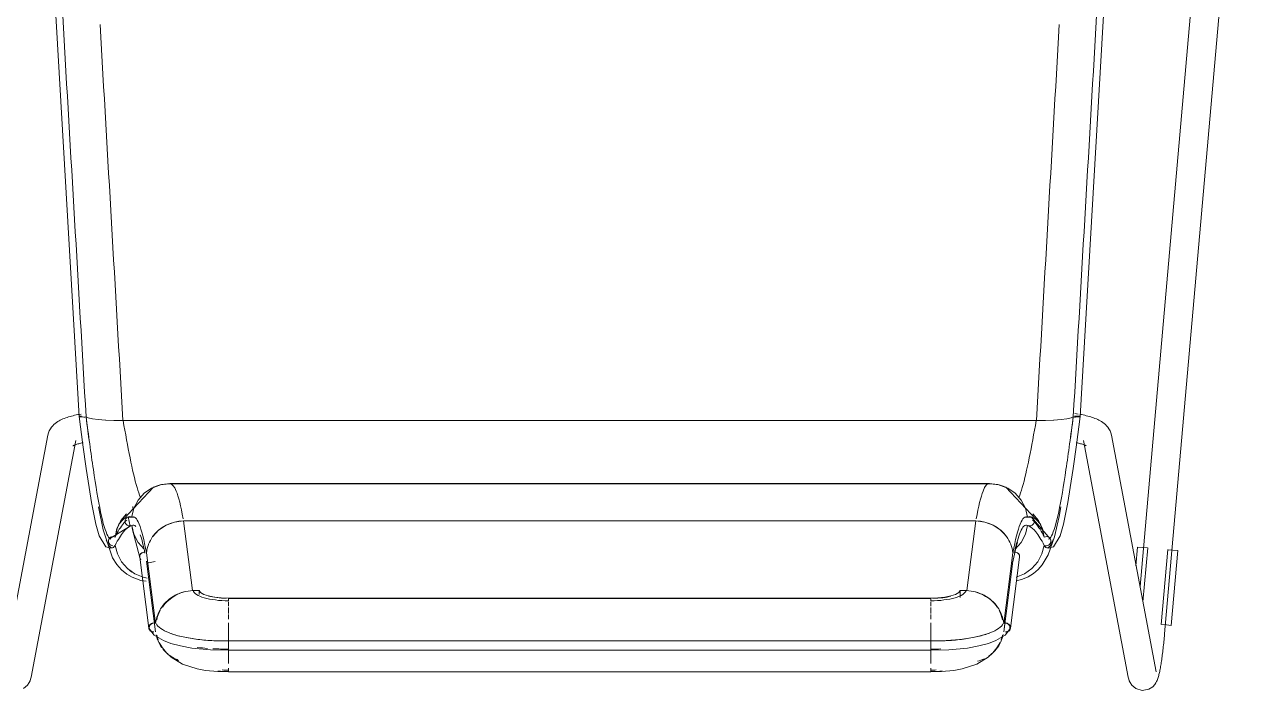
# Model space of a CAD drawing. Header units: millimetres. Extents: x 155927 to 295199, y -4084 to 97293.
# Drawn here: x 159905 to 160423, y 30365 to 30645 of the extents above; entities that cross this region are included whole.
import ezdxf

# ---------------------------------------------------------------- set-up
doc = ezdxf.new("R2010")
doc.units = ezdxf.units.MM
doc.header["$MEASUREMENT"] = 0
doc.layers.add('I-FURN', color=8, linetype='CONTINUOUS', lineweight=9)

msp = doc.modelspace()

# ---------------------------------------------------------------- linework, layer by layer
at = {"layer": 'I-FURN'}
for p, q in [((160411.12, 30833.45), (160373.82, 30408.95)), ((160384.12, 30389.08), (160423.07, 30832.4)), ((159928.4, 30480.37), (159909.12, 30812.28)), ((160348.64, 30480.37), (160367.92, 30812.28)), ((159925.81, 30480.72), (159926.47, 30480.87)), ((159926.47, 30480.87), (159927.13, 30481.02)), ((159927.13, 30481.02), (159927.82, 30481.15)), ((159927.82, 30481.15), (159928.51, 30481.28)), ((159928.51, 30481.28), (159929.21, 30481.39)), ((160347.11, 30481.5), (160346.39, 30481.6)), ((160347.83, 30481.39), (160347.11, 30481.5)), ((160349.23, 30481.15), (160348.53, 30481.28)), ((160349.91, 30481.02), (160349.23, 30481.15)), ((160350.57, 30480.87), (160349.91, 30481.02)), ((160351.23, 30480.72), (160350.57, 30480.87)), ((159916.27, 30475.19), (159916.75, 30475.88)), ((159916.75, 30475.88), (159917.26, 30476.48)), ((159917.26, 30476.48), (159917.79, 30477)), ((159917.79, 30477), (159918.32, 30477.45)), ((159918.32, 30477.45), (159918.85, 30477.85)), ((159918.85, 30477.85), (159919.38, 30478.21)), ((159919.38, 30478.21), (159919.93, 30478.53)), ((159919.93, 30478.53), (159920.46, 30478.82)), ((159920.46, 30478.82), (159921.01, 30479.1)), ((159921.01, 30479.1), (159921.57, 30479.35)), ((159921.57, 30479.35), (159922.14, 30479.58)), ((159922.14, 30479.58), (159922.72, 30479.8)), ((159922.72, 30479.8), (159923.32, 30480.01)), ((159923.32, 30480.01), (159923.92, 30480.2)), ((159923.92, 30480.2), (159924.54, 30480.39)), ((159924.54, 30480.39), (159925.17, 30480.56)), ((159925.17, 30480.56), (159925.81, 30480.72)), ((159928.4, 30480.37), (159928.46, 30480.42)), ((159928.47, 30480.42), (159928.41, 30480.37)), ((159928.41, 30480.37), (159929.96, 30468.51)), ((159928.94, 30480.52), (159928.65, 30480.47)), ((159928.65, 30480.47), (159928.94, 30480.52)), ((159928.67, 30480.26), (159928.97, 30480.22)), ((159928.97, 30480.22), (159928.67, 30480.26)), ((159929.32, 30480.55), (159928.94, 30480.52)), ((159928.94, 30480.52), (159929.32, 30480.55)), ((159928.97, 30480.22), (159929.36, 30480.19)), ((159929.35, 30480.19), (159928.97, 30480.22)), ((159929.81, 30480.17), (159929.35, 30480.19)), ((159929.36, 30480.19), (159929.81, 30480.17)), ((159929.81, 30480.17), (159930.3, 30480.16)), ((159930.3, 30480.16), (159929.81, 30480.17)), ((159930.3, 30480.16), (159930.8, 30480.16)), ((159930.8, 30480.16), (159930.3, 30480.16)), ((159930.8, 30480.16), (159931.27, 30480.18)), ((159931.27, 30480.18), (159930.8, 30480.16)), ((159932.17, 30479.78), (159931.27, 30480.18)), ((159931.27, 30480.18), (159932.17, 30479.78)), ((159933.91, 30479.41), (159932.17, 30479.78)), ((159932.17, 30479.78), (159933.92, 30479.41)), ((159936.38, 30479.1), (159933.92, 30479.41)), ((159933.92, 30479.41), (159936.41, 30479.1)), ((159939.47, 30478.86), (159936.41, 30479.1)), ((159936.41, 30479.1), (159939.52, 30478.86)), ((159942.99, 30478.71), (159939.52, 30478.86)), ((159939.52, 30478.86), (159943.05, 30478.71)), ((159946.74, 30478.65), (159943.05, 30478.71)), ((159943.05, 30478.71), (159946.82, 30478.65)), ((159946.82, 30478.65), (160330.22, 30478.65)), ((160330.22, 30478.65), (159946.82, 30478.65)), ((160330.22, 30478.65), (160333.99, 30478.71)), ((160333.99, 30478.71), (160330.3, 30478.65)), ((160333.99, 30478.71), (160337.52, 30478.86)), ((160337.53, 30478.86), (160334.05, 30478.71)), ((160337.52, 30478.86), (160340.63, 30479.1)), ((160340.63, 30479.1), (160337.57, 30478.86)), ((160340.63, 30479.1), (160343.12, 30479.41)), ((160343.12, 30479.41), (160340.66, 30479.1)), ((160343.12, 30479.41), (160344.87, 30479.78)), ((160344.87, 30479.78), (160343.13, 30479.41)), ((160345.77, 30480.18), (160344.87, 30479.78)), ((160344.87, 30479.78), (160345.77, 30480.18)), ((160345.77, 30480.18), (160346.24, 30480.16)), ((160346.24, 30480.16), (160345.77, 30480.18)), ((160346.24, 30480.16), (160346.74, 30480.16)), ((160346.74, 30480.16), (160346.24, 30480.16)), ((160346.78, 30480.58), (160346.28, 30480.58)), ((160346.28, 30480.58), (160346.78, 30480.58)), ((160346.74, 30480.16), (160347.23, 30480.17)), ((160347.23, 30480.17), (160346.74, 30480.16)), ((160347.27, 30480.57), (160346.78, 30480.58)), ((160346.78, 30480.58), (160347.27, 30480.57)), ((160348.63, 30480.37), (160347.08, 30468.51)), ((160347.23, 30480.17), (160347.69, 30480.19)), ((160347.69, 30480.19), (160347.23, 30480.17)), ((160347.72, 30480.55), (160347.27, 30480.57)), ((160347.27, 30480.57), (160347.72, 30480.55)), ((160347.69, 30480.19), (160348.07, 30480.22)), ((160348.08, 30480.22), (160347.69, 30480.19)), ((160348.1, 30480.52), (160347.72, 30480.55)), ((160347.72, 30480.55), (160348.1, 30480.52)), ((160348.07, 30480.22), (160348.37, 30480.26)), ((160348.37, 30480.26), (160348.08, 30480.22)), ((160348.39, 30480.47), (160348.1, 30480.52)), ((160348.1, 30480.52), (160348.39, 30480.47)), ((160348.37, 30480.26), (160348.56, 30480.31)), ((160348.57, 30480.31), (160348.37, 30480.26)), ((160348.57, 30480.42), (160348.39, 30480.47)), ((160348.39, 30480.47), (160348.58, 30480.42)), ((160348.56, 30480.31), (160348.63, 30480.37)), ((160348.63, 30480.37), (160348.57, 30480.42)), ((160348.64, 30480.37), (160348.57, 30480.31)), ((160348.58, 30480.42), (160348.64, 30480.37)), ((160351.87, 30480.56), (160351.23, 30480.72)), ((160352.5, 30480.39), (160351.87, 30480.56)), ((160353.12, 30480.2), (160352.5, 30480.39)), ((160353.72, 30480.01), (160353.12, 30480.2)), ((160354.32, 30479.8), (160353.72, 30480.01)), ((160354.9, 30479.58), (160354.32, 30479.8)), ((160355.47, 30479.35), (160354.9, 30479.58)), ((160356.03, 30479.1), (160355.47, 30479.35)), ((160356.58, 30478.82), (160356.03, 30479.1)), ((160357.12, 30478.53), (160356.58, 30478.82)), ((160357.66, 30478.21), (160357.12, 30478.53)), ((160358.19, 30477.85), (160357.66, 30478.21)), ((160358.73, 30477.45), (160358.19, 30477.85)), ((160359.25, 30477), (160358.73, 30477.45)), ((160359.78, 30476.48), (160359.25, 30477)), ((160360.29, 30475.88), (160359.78, 30476.48)), ((160360.77, 30475.19), (160360.29, 30475.88)), ((159915.21, 30472.52), (159896.4, 30373.23)), ((159915.21, 30472.52), (159915.47, 30473.51)), ((159915.47, 30473.51), (159915.83, 30474.4)), ((159915.83, 30474.4), (159916.27, 30475.19)), ((160361.21, 30474.4), (160360.77, 30475.19)), ((160361.57, 30473.51), (160361.21, 30474.4)), ((160361.83, 30472.52), (160361.57, 30473.51)), ((160380.64, 30373.23), (160361.83, 30472.52)), ((159908.19, 30371), (159927, 30470.29)), ((159925.78, 30468.06), (159925.81, 30468.07)), ((159925.81, 30468.07), (159925.88, 30468.12)), ((159925.88, 30468.12), (159925.97, 30468.16)), ((159925.97, 30468.16), (159926.12, 30468.24)), ((159926.12, 30468.24), (159926.31, 30468.32)), ((159926.31, 30468.32), (159926.55, 30468.42)), ((159926.55, 30468.42), (159926.82, 30468.52)), ((159926.82, 30468.52), (159927.12, 30468.63)), ((159927.12, 30468.63), (159927.45, 30468.74)), ((159927.45, 30468.74), (159927.82, 30468.84)), ((159927.82, 30468.84), (159928.21, 30468.95)), ((159928.21, 30468.95), (159928.64, 30469.06)), ((159928.64, 30469.06), (159929.08, 30469.16)), ((159929.08, 30469.16), (159929.55, 30469.26)), ((159929.55, 30469.26), (159930.04, 30469.36)), ((159929.96, 30468.51), (159931.31, 30458.58)), ((160347.08, 30468.51), (160345.73, 30458.58)), ((160347.49, 30469.26), (160347, 30469.36)), ((160347.96, 30469.16), (160347.49, 30469.26)), ((160348.41, 30469.06), (160347.96, 30469.16)), ((160348.83, 30468.95), (160348.41, 30469.06)), ((160349.22, 30468.84), (160348.83, 30468.95)), ((160349.59, 30468.74), (160349.22, 30468.84)), ((160349.92, 30468.63), (160349.59, 30468.74)), ((160350.23, 30468.52), (160349.92, 30468.63)), ((160350.04, 30470.29), (160368.85, 30371)), ((160350.49, 30468.42), (160350.23, 30468.52)), ((160350.73, 30468.32), (160350.49, 30468.42)), ((160350.92, 30468.24), (160350.73, 30468.32)), ((160351.07, 30468.16), (160350.92, 30468.24)), ((160351.16, 30468.12), (160351.07, 30468.16)), ((160351.23, 30468.07), (160351.16, 30468.12)), ((160351.26, 30468.06), (160351.23, 30468.07)), ((159931.31, 30458.58), (159932.5, 30450.56)), ((160345.73, 30458.58), (160344.54, 30450.56)), ((159932.5, 30450.56), (159933.53, 30444.25)), ((159944.95, 30435.03), (159959.55, 30450.73)), ((159958.77, 30450.31), (159955.63, 30448.14)), ((159955.63, 30448.13), (159958.77, 30450.3)), ((159958.45, 30450.13), (159962.92, 30451.86)), ((159962.34, 30451.68), (159958.77, 30450.31)), ((159958.77, 30450.3), (159962.34, 30451.67)), ((159959.55, 30450.73), (159961.48, 30451.43)), ((159962.34, 30451.67), (159966.13, 30452.15)), ((159966.13, 30452.15), (159962.34, 30451.68)), ((159962.92, 30451.86), (159966.67, 30452.3)), ((159966.13, 30452.15), (160310.91, 30452.15)), ((160310.91, 30452.15), (159966.13, 30452.15)), ((160005.58, 30452.3), (159966.67, 30452.3)), ((160310.38, 30452.3), (160005.58, 30452.3)), ((160314.12, 30451.86), (160310.37, 30452.3)), ((160310.91, 30452.15), (160314.7, 30451.67)), ((160314.7, 30451.68), (160310.91, 30452.15)), ((160318.59, 30450.13), (160314.12, 30451.86)), ((160318.27, 30450.31), (160314.7, 30451.68)), ((160314.7, 30451.67), (160318.27, 30450.3)), ((160317.49, 30450.73), (160315.56, 30451.43)), ((160332.09, 30435.03), (160317.49, 30450.73)), ((160321.41, 30448.14), (160318.27, 30450.31)), ((160318.27, 30450.3), (160321.41, 30448.13)), ((160344.54, 30450.56), (160343.51, 30444.25)), ((159953.12, 30445.27), (159951.37, 30441.87)), ((159951.38, 30441.87), (159953.13, 30445.26)), ((159955.63, 30448.14), (159953.12, 30445.27)), ((159953.13, 30445.26), (159955.63, 30448.13)), ((160323.92, 30445.27), (160321.41, 30448.14)), ((160321.41, 30448.13), (160323.91, 30445.26)), ((160323.91, 30445.26), (160325.67, 30441.87)), ((160325.67, 30441.87), (160323.92, 30445.27)), ((159933.53, 30444.25), (159935.33, 30435.23)), ((159936.51, 30442.45), (159938.41, 30432.79)), ((159948.29, 30439.54), (159945.89, 30436.71)), ((159945.9, 30436.7), (159948.3, 30439.54)), ((159951.37, 30441.87), (159950.51, 30438.45)), ((160326.56, 30438.16), (160325.67, 30441.87)), ((160328.75, 30439.54), (160331.14, 30436.7)), ((160331.15, 30436.71), (160328.75, 30439.54)), ((160339.79, 30438.39), (160340.53, 30442.45)), ((160343.51, 30444.25), (160341.71, 30435.23)), ((159935.33, 30435.23), (159936.74, 30430.23)), ((159940.84, 30428.84), (159950.23, 30434.55)), ((159945.89, 30436.71), (159944.25, 30433.38)), ((159944.26, 30433.38), (159945.9, 30436.7)), ((159947.7, 30436.9), (159947.63, 30436.4)), ((159947.63, 30436.4), (159947.7, 30435.91)), ((159947.64, 30436.4), (159947.71, 30436.89)), ((159947.71, 30435.91), (159947.64, 30436.4)), ((159947.89, 30437.36), (159947.7, 30436.9)), ((159947.7, 30435.91), (159947.89, 30435.45)), ((159947.71, 30436.89), (159947.89, 30437.36)), ((159947.89, 30435.45), (159947.71, 30435.91)), ((159947.89, 30437.36), (159948.19, 30437.76)), ((159948.18, 30437.76), (159947.89, 30437.36)), ((159948.19, 30435.05), (159947.89, 30435.45)), ((159947.89, 30435.45), (159948.18, 30435.05)), ((159948.57, 30438.07), (159948.18, 30437.76)), ((159948.18, 30435.05), (159948.57, 30434.73)), ((159948.19, 30437.76), (159948.57, 30438.07)), ((159948.57, 30434.74), (159948.19, 30435.05)), ((159949.02, 30438.28), (159948.57, 30438.07)), ((159948.57, 30438.07), (159949.02, 30438.27)), ((159949.02, 30434.54), (159948.57, 30434.74)), ((159948.57, 30434.73), (159949.02, 30434.53)), ((159948.66, 30438.13), (159951.54, 30438.17)), ((159948.96, 30438.26), (159949.8, 30434.37)), ((159949.02, 30438.27), (159949.51, 30438.36)), ((159949.51, 30438.36), (159949.02, 30438.28)), ((159949.51, 30434.45), (159949.02, 30434.54)), ((159949.02, 30434.53), (159949.51, 30434.45)), ((159949.51, 30438.36), (159950.01, 30438.32)), ((159950.01, 30438.32), (159949.51, 30438.36)), ((159950.01, 30434.49), (159949.51, 30434.45)), ((159949.51, 30434.45), (159950.01, 30434.49)), ((159950.01, 30438.32), (159950.48, 30438.16)), ((159950.48, 30438.16), (159950.01, 30438.32)), ((159950.48, 30434.65), (159950.01, 30434.49)), ((159950.01, 30434.49), (159950.48, 30434.65)), ((159950.51, 30434.37), (159950.48, 30434.65)), ((159950.48, 30434.65), (159951.37, 30430.94)), ((159950.83, 30432.8), (159950.51, 30434.67)), ((159964.85, 30434.76), (159961.74, 30432.68)), ((159968.39, 30436.07), (159964.85, 30434.76)), ((159972.16, 30436.55), (159968.39, 30436.07)), ((159976.02, 30407.27), (159972.16, 30436.55)), ((159972.16, 30436.55), (160304.88, 30436.55)), ((160304.88, 30436.55), (159972.16, 30436.55)), ((160304.88, 30436.55), (160301.02, 30407.27)), ((160308.65, 30436.07), (160304.88, 30436.55)), ((160312.19, 30434.76), (160308.65, 30436.07)), ((160315.31, 30432.68), (160312.19, 30434.76)), ((160328.38, 30438.13), (160325.5, 30438.17)), ((160325.67, 30430.94), (160326.56, 30434.65)), ((160326.56, 30438.16), (160327.03, 30438.32)), ((160327.03, 30438.32), (160326.56, 30438.16)), ((160327.03, 30434.49), (160326.56, 30434.65)), ((160326.56, 30434.65), (160327.03, 30434.49)), ((160327.24, 30434.37), (160326.81, 30434.55)), ((160327.03, 30438.32), (160327.53, 30438.36)), ((160327.53, 30434.45), (160327.03, 30434.49)), ((160327.03, 30434.49), (160327.53, 30434.45)), ((160327.53, 30438.36), (160327.03, 30438.32)), ((160327.53, 30438.36), (160328.02, 30438.27)), ((160328.02, 30438.28), (160327.53, 30438.36)), ((160328.02, 30434.54), (160327.53, 30434.45)), ((160327.53, 30434.45), (160328.02, 30434.53)), ((160328.47, 30438.07), (160328.02, 30438.28)), ((160328.02, 30438.27), (160328.47, 30438.07)), ((160328.47, 30434.74), (160328.02, 30434.54)), ((160328.02, 30434.53), (160328.47, 30434.73)), ((160336.2, 30428.84), (160328.08, 30438.26)), ((160328.47, 30438.07), (160328.85, 30437.76)), ((160328.86, 30437.76), (160328.47, 30438.07)), ((160328.85, 30435.05), (160328.47, 30434.74)), ((160328.47, 30434.73), (160328.86, 30435.05)), ((160328.85, 30437.76), (160329.15, 30437.36)), ((160329.15, 30435.45), (160328.85, 30435.05)), ((160329.15, 30437.36), (160328.86, 30437.76)), ((160328.86, 30435.05), (160329.15, 30435.45)), ((160329.15, 30437.36), (160329.34, 30436.89)), ((160329.34, 30436.9), (160329.15, 30437.36)), ((160329.34, 30435.91), (160329.15, 30435.45)), ((160329.15, 30435.45), (160329.34, 30435.91)), ((160329.41, 30436.4), (160329.34, 30436.9)), ((160329.34, 30436.89), (160329.4, 30436.4)), ((160329.4, 30436.4), (160329.34, 30435.91)), ((160329.34, 30435.91), (160329.41, 30436.4)), ((160331.14, 30436.7), (160332.78, 30433.38)), ((160332.79, 30433.38), (160331.15, 30436.71)), ((160337.9, 30429.87), (160339.79, 30438.39)), ((160341.71, 30435.23), (160340.3, 30430.23)), ((159936.74, 30430.23), (159939.51, 30425.59)), ((159938.41, 30432.79), (159942.4, 30421.08)), ((159941.17, 30429.33), (159940.88, 30428.93)), ((159940.89, 30428.93), (159941.18, 30429.33)), ((159941.55, 30429.65), (159941.17, 30429.33)), ((159941.18, 30429.33), (159941.55, 30429.65)), ((159941.55, 30429.65), (159942, 30429.86)), ((159942, 30429.86), (159941.55, 30429.65)), ((159942, 30429.86), (159942.49, 30429.95)), ((159942.49, 30429.95), (159942, 30429.86)), ((159942.49, 30429.95), (159942.99, 30429.92)), ((159942.99, 30429.92), (159942.49, 30429.95)), ((159942.99, 30429.92), (159943.47, 30429.77)), ((159943.47, 30429.77), (159942.99, 30429.92)), ((159943.47, 30429.77), (159944.26, 30433.38)), ((159944.25, 30433.38), (159943.47, 30429.77)), ((159953.8, 30421.19), (159950.83, 30432.8)), ((159951.37, 30430.94), (159953.12, 30427.54)), ((159961.74, 30432.68), (159959.25, 30429.94)), ((160317.79, 30429.94), (160315.31, 30432.68)), ((160323.92, 30427.54), (160325.67, 30430.94)), ((160332.78, 30433.38), (160333.57, 30429.77)), ((160333.57, 30429.77), (160332.79, 30433.38)), ((160333.57, 30429.77), (160334.05, 30429.92)), ((160334.05, 30429.92), (160333.57, 30429.77)), ((160334.05, 30429.92), (160334.55, 30429.95)), ((160334.55, 30429.95), (160334.05, 30429.92)), ((160334.55, 30429.95), (160335.04, 30429.86)), ((160335.04, 30429.86), (160334.55, 30429.95)), ((160335.04, 30429.86), (160335.49, 30429.65)), ((160335.49, 30429.65), (160335.04, 30429.86)), ((160335.23, 30422.24), (160337.9, 30429.87)), ((160335.49, 30429.65), (160335.87, 30429.33)), ((160335.87, 30429.33), (160335.49, 30429.65)), ((160335.87, 30429.33), (160336.15, 30428.93)), ((160336.16, 30428.93), (160335.87, 30429.33)), ((160336.05, 30429.11), (160336.17, 30428.9)), ((160340.3, 30430.23), (160337.53, 30425.59)), ((159939.51, 30425.59), (159941.7, 30425.06)), ((159940.7, 30428.47), (159940.64, 30427.98)), ((159940.64, 30427.98), (159940.72, 30427.5)), ((159940.65, 30427.98), (159940.71, 30428.47)), ((159940.72, 30427.5), (159940.65, 30427.98)), ((159940.88, 30428.93), (159940.7, 30428.47)), ((159940.71, 30428.47), (159940.89, 30428.93)), ((159940.91, 30427.05), (159940.72, 30427.5)), ((159940.72, 30427.5), (159940.91, 30427.05)), ((159941.21, 30426.65), (159940.91, 30427.05)), ((159940.91, 30427.05), (159941.21, 30426.65)), ((159941.6, 30426.35), (159941.21, 30426.65)), ((159941.21, 30426.65), (159941.6, 30426.34)), ((159942.06, 30426.15), (159941.6, 30426.35)), ((159941.6, 30426.34), (159942.06, 30426.15)), ((159941.7, 30425.06), (159942.61, 30425.36)), ((159942.55, 30426.08), (159942.06, 30426.15)), ((159942.06, 30426.15), (159942.55, 30426.07)), ((159943.52, 30426.28), (159943.05, 30426.12)), ((159943.05, 30426.12), (159943.52, 30426.28)), ((159943.52, 30426.28), (159944.42, 30422.65)), ((159953.12, 30427.54), (159955.63, 30424.67)), ((160321.65, 30425.14), (160320.28, 30418.85)), ((160321.41, 30424.67), (160323.92, 30427.54)), ((160322.41, 30427.57), (160321.65, 30425.14)), ((160332.62, 30422.65), (160333.52, 30426.28)), ((160333.99, 30426.12), (160333.52, 30426.28)), ((160333.52, 30426.28), (160333.99, 30426.12)), ((160334.49, 30426.08), (160333.99, 30426.12)), ((160333.99, 30426.12), (160334.49, 30426.07)), ((160335.34, 30425.06), (160334.43, 30425.36)), ((160334.98, 30426.15), (160334.49, 30426.08)), ((160334.49, 30426.07), (160334.99, 30426.15)), ((160335.44, 30426.35), (160334.98, 30426.15)), ((160334.99, 30426.15), (160335.44, 30426.34)), ((160337.53, 30425.59), (160335.34, 30425.06)), ((160335.83, 30426.65), (160335.44, 30426.35)), ((160335.44, 30426.34), (160335.83, 30426.65)), ((160336.13, 30427.05), (160335.83, 30426.65)), ((160335.83, 30426.65), (160336.13, 30427.05)), ((160336.32, 30427.5), (160336.13, 30427.05)), ((160336.13, 30427.05), (160336.33, 30427.5)), ((160336.15, 30428.93), (160336.34, 30428.47)), ((160336.34, 30428.47), (160336.16, 30428.93)), ((160336.4, 30427.98), (160336.32, 30427.5)), ((160336.33, 30427.5), (160336.4, 30427.98)), ((160336.34, 30428.47), (160336.4, 30427.98)), ((160336.4, 30427.98), (160336.34, 30428.47)), ((160372.79, 30425.58), (160372.09, 30417.69)), ((160372.79, 30425.58), (160374.83, 30425.4)), ((160374.83, 30425.4), (160376.89, 30425.22)), ((160375.03, 30402.61), (160377.02, 30425.21)), ((160385.46, 30424.47), (160382.71, 30393.06)), ((160385.59, 30424.46), (160387.65, 30424.28)), ((160389.7, 30424.1), (160386.94, 30392.69)), ((160387.65, 30424.28), (160389.7, 30424.1)), ((159942.4, 30421.08), (159944.22, 30418.25)), ((159944.42, 30422.65), (159946.16, 30419.33)), ((159946.16, 30419.33), (159948.64, 30416.51)), ((159953.84, 30421.97), (159953.77, 30421.5)), ((159953.77, 30421.5), (159953.84, 30421.03)), ((159957.64, 30391.49), (159953.79, 30421.27)), ((159954.03, 30422.41), (159953.84, 30421.97)), ((159953.84, 30421.03), (159954.03, 30420.59)), ((159954.32, 30422.79), (159954.03, 30422.41)), ((159954.03, 30420.59), (159954.32, 30420.2)), ((159954.71, 30423.1), (159954.32, 30422.79)), ((159955.16, 30423.29), (159954.71, 30423.1)), ((159955.65, 30423.37), (159955.16, 30423.29)), ((159956.15, 30423.33), (159955.65, 30423.37)), ((159956.62, 30423.17), (159960.46, 30393.47)), ((159960.48, 30389.93), (159956.64, 30419.63)), ((159956.76, 30418.85), (159960.25, 30419.53)), ((160320.4, 30419.63), (160316.56, 30389.93)), ((160320.42, 30423.17), (160316.58, 30393.47)), ((160323.25, 30421.27), (160319.4, 30391.49)), ((160321.39, 30423.37), (160320.89, 30423.33)), ((160321.88, 30423.29), (160321.39, 30423.37)), ((160322.33, 30423.1), (160321.88, 30423.29)), ((160322.72, 30422.79), (160322.33, 30423.1)), ((160323.01, 30422.41), (160322.72, 30422.79)), ((160323.2, 30421.97), (160323.01, 30422.41)), ((160323.01, 30420.59), (160323.2, 30421.03)), ((160323.27, 30421.5), (160323.2, 30421.97)), ((160323.2, 30421.03), (160323.27, 30421.5)), ((160328.4, 30416.51), (160330.88, 30419.33)), ((160330.88, 30419.33), (160332.62, 30422.65)), ((160332.73, 30418.13), (160335.23, 30422.24)), ((159944.22, 30418.25), (159946.21, 30416.01)), ((159946.21, 30416.01), (159948.38, 30414.23)), ((159948.38, 30414.23), (159950.65, 30412.89)), ((159948.64, 30416.51), (159951.73, 30414.33)), ((159950.48, 30415.08), (159948.64, 30416.5)), ((159951.73, 30414.33), (159955.24, 30412.93)), ((160321.8, 30412.93), (160325.31, 30414.33)), ((160325.31, 30414.33), (160328.4, 30416.51)), ((160326.81, 30413.1), (160329.01, 30414.48)), ((160329.01, 30414.48), (160330.99, 30416.16)), ((160330.99, 30416.16), (160332.73, 30418.13)), ((159950.65, 30412.89), (159954.25, 30411.59)), ((159954.25, 30411.59), (159956.52, 30411.3)), ((159955.24, 30412.93), (159956.98, 30412.56)), ((159956.99, 30412.57), (159955.25, 30412.94)), ((160321.94, 30411.42), (160324.45, 30412.08)), ((160324.45, 30412.08), (160326.81, 30413.1)), ((159978.74, 30407.34), (159976.02, 30407.27)), ((159978.74, 30407.34), (159978.74, 30405.68)), ((159979.38, 30406.48), (159978.74, 30407.34)), ((159980.73, 30405.69), (159979.38, 30406.48)), ((159982.71, 30405.02), (159980.73, 30405.69)), ((159985.21, 30404.51), (159982.71, 30405.02)), ((159988.06, 30404.19), (159985.21, 30404.51)), ((159991.09, 30404.08), (159988.06, 30404.19)), ((160285.95, 30404.08), (159991.09, 30404.08)), ((159991.09, 30404.02), (160285.95, 30404.02)), ((160288.98, 30404.19), (160285.95, 30404.08)), ((160291.83, 30404.51), (160288.98, 30404.19)), ((160294.33, 30405.02), (160291.83, 30404.51)), ((160296.31, 30405.69), (160294.33, 30405.02)), ((160297.66, 30406.48), (160296.31, 30405.69)), ((160298.3, 30407.34), (160297.66, 30406.48)), ((160298.3, 30404.33), (160298.3, 30407.34)), ((160301.02, 30407.27), (160298.3, 30407.34)), ((159991.09, 30400.76), (159991.09, 30402.5)), ((159991.09, 30397.71), (159991.09, 30400.17)), ((160285.95, 30402.5), (160285.95, 30400.76)), ((160285.95, 30400.17), (160285.95, 30397.71)), ((159959.71, 30395.9), (159960.03, 30393.46)), ((159991.09, 30395.35), (159991.09, 30397.19)), ((159991.09, 30390.16), (159991.09, 30393.72)), ((160285.95, 30397.19), (160285.95, 30395.35)), ((160285.95, 30393.72), (160285.95, 30390.16)), ((160317.33, 30395.9), (160316.71, 30391.12)), ((160384.89, 30392.87), (160382.83, 30393.05)), ((160386.94, 30392.69), (160384.89, 30392.87)), ((159958, 30390.99), (159959.89, 30388.61)), ((159959.89, 30388.61), (159963.72, 30386.31)), ((159966.42, 30389.45), (159969.86, 30388.35)), ((159969.86, 30388.35), (159974.29, 30387.39)), ((159991.09, 30389.97), (159991.09, 30386.15)), ((159991.09, 30386.15), (159991.09, 30389.97)), ((160285.95, 30386.15), (160285.95, 30389.97)), ((160285.95, 30389.97), (160285.95, 30386.15)), ((160303.78, 30387.58), (160307.28, 30388.38)), ((160307.28, 30388.38), (160310.1, 30389.26)), ((160310.1, 30389.26), (160310.62, 30389.45)), ((160317.15, 30388.61), (160313.32, 30386.31)), ((160319.04, 30390.99), (160317.15, 30388.61)), ((160383.97, 30387.42), (160384.04, 30388.17)), ((160384.04, 30388.17), (160384.11, 30388.92)), ((160384.11, 30388.92), (160384.12, 30389.08)), ((159962.02, 30385.5), (159963.36, 30383.23)), ((159963.36, 30383.23), (159965.03, 30381.16)), ((159963.72, 30386.31), (159966.89, 30385.11)), ((159966.89, 30385.11), (159970.93, 30384.03)), ((159970.93, 30384.03), (159975.65, 30383.17)), ((159974.29, 30387.39), (159978.31, 30386.79)), ((159975.65, 30383.17), (159983.53, 30382.37)), ((159978.31, 30386.79), (159984.87, 30386.26)), ((159984.87, 30386.26), (159991.09, 30386.18)), ((160285.95, 30386.18), (159991.09, 30386.18)), ((159991.09, 30382.22), (159991.09, 30386.07)), ((159991.09, 30386.07), (159991.09, 30385.85)), ((159991.09, 30385.85), (159991.09, 30385.52)), ((159991.09, 30385.52), (159991.09, 30385.1)), ((159991.09, 30385.1), (159991.09, 30384.63)), ((159991.09, 30384.63), (159991.09, 30384.13)), ((159991.09, 30384.13), (159991.09, 30383.63)), ((159991.09, 30383.63), (159991.09, 30383.18)), ((159991.09, 30383.18), (159991.09, 30382.79)), ((159991.09, 30382.79), (159991.09, 30382.49)), ((159991.09, 30382.49), (159991.09, 30382.29)), ((160285.95, 30386.18), (160292.36, 30386.27)), ((160285.95, 30386.18), (160285.95, 30382.22)), ((160285.95, 30386.07), (160285.95, 30386.18)), ((160285.95, 30385.85), (160285.95, 30386.07)), ((160285.95, 30385.52), (160285.95, 30385.85)), ((160285.95, 30385.1), (160285.95, 30385.52)), ((160285.95, 30384.63), (160285.95, 30385.1)), ((160285.95, 30384.13), (160285.95, 30384.63)), ((160285.95, 30383.63), (160285.95, 30384.13)), ((160285.95, 30383.18), (160285.95, 30383.63)), ((160285.95, 30382.79), (160285.95, 30383.18)), ((160285.95, 30382.49), (160285.95, 30382.79)), ((160285.95, 30382.29), (160285.95, 30382.49)), ((160292.36, 30386.27), (160298.34, 30386.75)), ((160301.39, 30383.17), (160293.51, 30382.37)), ((160298.34, 30386.75), (160303.78, 30387.58)), ((160306.11, 30384.03), (160301.39, 30383.17)), ((160310.15, 30385.11), (160306.11, 30384.03)), ((160313.32, 30386.31), (160310.15, 30385.11)), ((160313.68, 30383.23), (160312.01, 30381.16)), ((160315.02, 30385.5), (160313.68, 30383.23)), ((160383.43, 30382.3), (160383.51, 30383.01)), ((160383.51, 30383.01), (160383.59, 30383.73)), ((160383.59, 30383.73), (160383.67, 30384.46)), ((160383.67, 30384.46), (160383.75, 30385.19)), ((160383.75, 30385.19), (160383.82, 30385.93)), ((160383.82, 30385.93), (160383.9, 30386.67)), ((160383.9, 30386.67), (160383.97, 30387.42)), ((159965.03, 30381.16), (159967, 30379.33)), ((159967, 30379.33), (159971.72, 30376.46)), ((159983.53, 30382.37), (159991.09, 30382.22)), ((159991.09, 30382.46), (159991.09, 30379.44)), ((159991.09, 30379.45), (159991.09, 30382.46)), ((159991.09, 30382.29), (159991.09, 30382.22)), ((159991.09, 30382.22), (160285.95, 30382.22)), ((159991.09, 30376.7), (159991.09, 30379.28)), ((160285.95, 30379.44), (160285.95, 30382.46)), ((160285.95, 30382.46), (160285.95, 30379.45)), ((160293.51, 30382.37), (160285.95, 30382.22)), ((160285.95, 30382.22), (160285.95, 30382.29)), ((160285.95, 30379.28), (160285.95, 30376.7)), ((160310.04, 30379.33), (160305.32, 30376.46)), ((160312.01, 30381.16), (160310.04, 30379.33)), ((160382.72, 30377.07), (160382.81, 30377.67)), ((160382.81, 30377.67), (160382.9, 30378.29)), ((160382.9, 30378.29), (160382.99, 30378.93)), ((160382.99, 30378.93), (160383.08, 30379.58)), ((160383.08, 30379.58), (160383.17, 30380.24)), ((160383.17, 30380.24), (160383.26, 30380.91)), ((160383.26, 30380.91), (160383.34, 30381.6)), ((160383.34, 30381.6), (160383.43, 30382.3)), ((159971.72, 30376.46), (159977.87, 30374.43)), ((159977.87, 30374.43), (159981.37, 30373.78)), ((159981.37, 30373.78), (159986.58, 30373.26)), ((159986.58, 30373.26), (159991.09, 30373.18)), ((159991.09, 30373.2), (159991.09, 30374.67)), ((159991.09, 30373.35), (159991.09, 30373.18)), ((159991.09, 30373.18), (160285.95, 30373.18)), ((160285.95, 30374.67), (160285.95, 30373.2)), ((160285.95, 30373.18), (160285.95, 30373.35)), ((160290.46, 30373.26), (160285.95, 30373.18)), ((160295.67, 30373.78), (160290.46, 30373.26)), ((160299.17, 30374.43), (160295.67, 30373.78)), ((160305.32, 30376.46), (160299.17, 30374.43)), ((160381.77, 30372.01), (160381.87, 30372.44)), ((160381.87, 30372.44), (160381.97, 30372.88)), ((160381.97, 30372.88), (160382.07, 30373.34)), ((160382.07, 30373.34), (160382.16, 30373.82)), ((160382.16, 30373.82), (160382.26, 30374.32)), ((160382.26, 30374.32), (160382.35, 30374.83)), ((160382.35, 30374.83), (160382.44, 30375.36)), ((160382.44, 30375.36), (160382.54, 30375.92)), ((160382.54, 30375.92), (160382.63, 30376.48)), ((160382.63, 30376.48), (160382.72, 30377.07)), ((159905.05, 30366.24), (159906.63, 30367.56)), ((159906.63, 30367.56), (159907.38, 30368.64)), ((159907.38, 30368.64), (159907.75, 30369.44)), ((159907.75, 30369.44), (159907.96, 30370.06)), ((159907.96, 30370.06), (159908.1, 30370.58)), ((159908.1, 30370.58), (159908.19, 30371)), ((160368.94, 30370.58), (160368.85, 30371)), ((160369.08, 30370.06), (160368.94, 30370.58)), ((160369.29, 30369.44), (160369.08, 30370.06)), ((160369.67, 30368.64), (160369.29, 30369.44)), ((160370.41, 30367.56), (160369.67, 30368.64)), ((160371.99, 30366.24), (160370.41, 30367.56)), ((160379.15, 30366.93), (160380.01, 30367.84)), ((160380.01, 30367.84), (160380.49, 30368.54)), ((160380.49, 30368.54), (160380.79, 30369.1)), ((160380.79, 30369.1), (160381.01, 30369.58)), ((160381.01, 30369.58), (160381.18, 30370)), ((160381.18, 30370), (160381.32, 30370.41)), ((160381.32, 30370.41), (160381.44, 30370.8)), ((160381.44, 30370.8), (160381.56, 30371.2)), ((160381.56, 30371.2), (160381.67, 30371.6)), ((160381.67, 30371.6), (160381.77, 30372.01)), ((160371.99, 30366.24), (160374.74, 30365.4)), ((160374.74, 30365.4), (160377.5, 30365.89)), ((160377.5, 30365.89), (160379.15, 30366.93))]:
    msp.add_line(p, q, dxfattribs=at)
for centre, major_axis, ratio, start_param, end_param in [((159972.29, 30421.48), (15.78, 0), 0.955139, 1.579038, 2.545717), ((160304.75, 30421.48), (15.78, 0), 0.955139, 0.595876, 1.562553), ((159972.29, 30421.48), (15.78, 0), 0.955139, 2.545839, 2.787386), ((160304.75, 30421.48), (15.78, 0), 0.955139, 0.354206, 0.595753), ((159972.29, 30421.48), (15.78, 0), 0.955139, 2.787556, 3.029056), ((160304.75, 30421.48), (15.78, 0), 0.955139, 0.112537, 0.354036), ((159955.74, 30421.5), (1.96, 0), 0.955139, 1.359855, 3.903556), ((160321.3, 30421.5), (1.96, 0), 0.955139, 5.775592, 8.064923), ((159991.09, 30388.93), (0, 15.75), 0.000004, 0.290246, 0.472486), ((160285.95, 30388.93), (0, 15.75), 0.000004, 5.8107, 5.99294), ((159991.09, 30377.46), (12.4, 0), 0.287441, 4.492176, 4.712389), ((160285.95, 30377.46), (12.4, 0), 0.287441, 4.712389, 4.89902)]:
    msp.add_ellipse(centre, major_axis=major_axis, ratio=ratio, start_param=start_param, end_param=end_param, dxfattribs=at)
for points in [[(159911.95, 30812.18), (159915.17, 30756.77), (159921.61, 30646.01), (159928.05, 30535.42), (159931.27, 30480.18)], [(160365.09, 30812.18), (160361.87, 30756.77), (160355.43, 30646.01), (160348.99, 30535.42), (160345.77, 30480.18)], [(159946.74, 30478.65), (159943.55, 30534.01), (159940.35, 30589.43), (159937.16, 30644.89)], [(160339.89, 30644.89), (160336.69, 30589.43), (160333.49, 30534.01), (160330.3, 30478.65)], [(159932.47, 30470.81), (159932.08, 30473.91), (159931.68, 30477.04), (159931.29, 30480.17)], [(160344.59, 30471.01), (160344.98, 30474.04), (160345.37, 30477.11), (160345.76, 30480.17)], [(159966.67, 30452.3), (159966.49, 30452.3), (159966.31, 30452.25), (159966.13, 30452.15)], [(160310.91, 30452.15), (160310.73, 30452.25), (160310.55, 30452.3), (160310.38, 30452.3)], [(159951.04, 30441.22), (159950.98, 30441.68), (159950.92, 30442.15), (159950.87, 30442.62)], [(159956.62, 30423.17), (159955.59, 30428.68), (159953.55, 30436.74), (159951.5, 30438.71), (159950.48, 30438.16)], [(159952.11, 30434.23), (159951.57, 30434.8), (159951.02, 30434.94), (159950.48, 30434.65)], [(160320.42, 30423.17), (160321.45, 30428.68), (160323.49, 30436.74), (160325.54, 30438.71), (160326.56, 30438.16)], [(159955.99, 30422.96), (159955.33, 30426.09), (159954.67, 30429.01), (159954.01, 30430.73)], [(159976.02, 30407.27), (159974.73, 30407.23), (159972.23, 30406.87), (159968.63, 30405.46), (159965.48, 30403.27), (159962.95, 30400.43), (159961.19, 30397.09), (159960.61, 30394.71), (159960.46, 30393.47)], [(159991.09, 30402.96), (159989.2, 30402.99), (159985.46, 30403.25), (159980.67, 30404.21), (159977.34, 30405.6), (159976.4, 30406.7), (159976.27, 30407.26)], [(159982.72, 30404.97), (159984.77, 30404.43), (159987.49, 30404.14), (159990.26, 30404.05)], [(160300.77, 30407.26), (160300.51, 30406.15), (160297.13, 30403.98), (160289.73, 30403.01), (160285.95, 30402.96)], [(160286.79, 30404.03), (160289.56, 30404.09), (160292.71, 30404.36), (160294.33, 30404.97)], [(160316.58, 30393.47), (160316.43, 30394.71), (160315.85, 30397.09), (160314.09, 30400.43), (160311.56, 30403.27), (160308.41, 30405.46), (160304.81, 30406.87), (160302.31, 30407.23), (160301.02, 30407.27)], [(159960.92, 30394.99), (159961.23, 30396.38), (159961.74, 30397.74), (159962.43, 30399)], [(160314.6, 30398.98), (160315.29, 30397.73), (160315.7, 30396.36), (160316.03, 30394.98)], [(159966.25, 30389.51), (159964.79, 30390.08), (159962.33, 30391.35), (159961.02, 30392.75), (159960.66, 30393.48)], [(160316.38, 30393.48), (160316.02, 30392.75), (160314.71, 30391.35), (160311.02, 30389.45), (160305.94, 30387.92), (160299.8, 30386.81), (160292.94, 30386.18), (160288.29, 30386.11), (160285.95, 30386.15)], [(160316.85, 30393.63), (160316.93, 30393.64), (160317.09, 30393.66), (160317.26, 30393.66), (160317.34, 30393.65)], [(159961.55, 30386.59), (159961.29, 30387.25), (159961.13, 30387.92), (159960.98, 30388.61)], [(160316.09, 30388.52), (160315.94, 30387.86), (160315.74, 30387.22), (160315.5, 30386.58)], [(159963.47, 30382.85), (159964.1, 30382.06), (159964.8, 30381.32), (159965.59, 30380.67)], [(159982.29, 30383), (159980.81, 30383.11), (159979.36, 30383.25), (159977.94, 30383.43)], [(159991.09, 30382.75), (159988.88, 30382.71), (159986.67, 30382.75), (159984.49, 30382.86)], [(160290.21, 30382.77), (160288.8, 30382.73), (160287.38, 30382.73), (160285.95, 30382.75)], [(160305.55, 30377.63), (160306.51, 30377.89), (160307.44, 30378.23), (160308.33, 30378.66)], [(159991.09, 30373.27), (159989.52, 30373.27), (159988.01, 30373.34), (159986.58, 30373.48)], [(160290.92, 30373.49), (160289.33, 30373.34), (160287.66, 30373.27), (160285.95, 30373.27)]]:
    msp.add_open_spline(points, degree=3, dxfattribs=at)
for points, knots in [([(159941.64, 30428.89), (159941.23, 30429.08), (159939.81, 30430.68), (159937.37, 30438.98), (159934.32, 30457.42), (159932.29, 30472.63), (159931.27, 30480.18)], [0.1500589, 0.1500589, 0.1500589, 0.1500589, 0.25, 0.5, 0.75, 1, 1, 1, 1]), ([(159954.12, 30446.38), (159953.63, 30447.53), (159952.17, 30451.77), (159949.74, 30462.48), (159947.79, 30473.26), (159946.82, 30478.65)], [0.375, 0.375, 0.375, 0.375, 0.5, 0.75, 1, 1, 1, 1]), ([(160330.22, 30478.65), (160329.25, 30473.26), (160327.3, 30462.48), (160324.87, 30451.77), (160323.41, 30447.53), (160322.92, 30446.38)], [0, 0, 0, 0, 0.25, 0.5, 0.625, 0.625, 0.625, 0.625]), ([(160335.4, 30428.89), (160335.81, 30429.08), (160337.23, 30430.68), (160339.67, 30438.98), (160342.72, 30457.42), (160344.75, 30472.63), (160345.77, 30480.18)], [0.1500588, 0.1500588, 0.1500588, 0.1500588, 0.25, 0.5, 0.75, 1, 1, 1, 1]), ([(159972.01, 30437.43), (159971.05, 30442.71), (159969.27, 30450.23), (159967.49, 30451.88), (159966.67, 30452.08)], [0.0258721, 0.0258721, 0.0258721, 0.0258721, 0.5, 0.9107153, 0.9107153, 0.9107153, 0.9107153]), ([(160310.37, 30452.3), (160309.55, 30452.3), (160307.77, 30450.05), (160305.99, 30442.56), (160305.03, 30437.4)], [0.0892846, 0.0892846, 0.0892846, 0.0892846, 0.5, 0.9741279, 0.9741279, 0.9741279, 0.9741279]), ([(159948.35, 30436.9), (159947.89, 30436.5), (159946.26, 30434.83), (159944.64, 30432.18), (159943.47, 30429.77)], [0.3036932, 0.3036932, 0.3036932, 0.3036932, 0.5, 1, 1, 1, 1]), ([(159949.8, 30434.37), (159948.86, 30433.9), (159946.77, 30432.11), (159944.68, 30428.68), (159943.52, 30426.28)], [0.0974617, 0.0974617, 0.0974617, 0.0974617, 0.5, 1, 1, 1, 1]), ([(160321.12, 30423.27), (160321.91, 30426.98), (160323.72, 30433.47), (160325.54, 30435.2), (160326.56, 30434.65)], [0.1122148, 0.1122148, 0.1122148, 0.1122148, 0.5, 1, 1, 1, 1]), ([(160327.24, 30434.37), (160328.18, 30433.9), (160330.27, 30432.11), (160332.36, 30428.68), (160333.52, 30426.28)], [0.0974621, 0.0974621, 0.0974621, 0.0974621, 0.5, 1, 1, 1, 1]), ([(160328.69, 30436.9), (160329.15, 30436.5), (160330.78, 30434.83), (160332.4, 30432.18), (160333.57, 30429.77)], [0.303693, 0.303693, 0.303693, 0.303693, 0.5, 1, 1, 1, 1]), ([(159943.52, 30426.28), (159942.49, 30424.73), (159941.24, 30424.95), (159939.98, 30427.86), (159939.75, 30428.49)], [0, 0, 0, 0, 0.25, 0.3070827, 0.3070827, 0.3070827, 0.3070827]), ([(160333.52, 30426.28), (160334.55, 30424.73), (160335.83, 30424.96), (160337.11, 30427.98), (160337.37, 30428.7)], [0, 0, 0, 0, 0.25, 0.3133981, 0.3133981, 0.3133981, 0.3133981]), ([(159963.3, 30400.35), (159964.73, 30402.41), (159967.67, 30404.91), (159971.25, 30406.48), (159972.49, 30406.72)], [-0.6666667, -0.6666667, -0.6666667, -0.6666667, -0.3333333, -0.1666667, -0.1666667, -0.1666667, -0.1666667]), ([(160304.55, 30406.72), (160305.78, 30406.4), (160309.3, 30404.97), (160312.61, 30402.5), (160313.75, 30400.35)], [-0.8333333, -0.8333333, -0.8333333, -0.8333333, -0.6666667, -0.3333333, -0.3333333, -0.3333333, -0.3333333]), ([(159959.61, 30393.65), (159959.46, 30393.65), (159959.24, 30393.62), (159958.95, 30393.54), (159958.68, 30393.43), (159958.37, 30393.23), (159958.05, 30392.92), (159957.81, 30392.55), (159957.68, 30392.2), (159957.63, 30391.89), (159957.63, 30391.61), (159957.66, 30391.35), (159957.73, 30391.1), (159957.85, 30390.85), (159958.04, 30390.55), (159958.36, 30390.24), (159958.76, 30390.03), (159959.11, 30389.93), (159959.37, 30389.89), (159959.54, 30389.88), (159959.61, 30389.88)], [0.1111111, 0.1111111, 0.1111111, 0.1111111, 0.1666667, 0.1944444, 0.2222222, 0.2777778, 0.3333333, 0.3888889, 0.4444444, 0.4791667, 0.5138889, 0.5486111, 0.5833333, 0.6180556, 0.6527778, 0.7222222, 0.7916667, 0.8263889, 0.8611111, 0.8888889, 0.8888889, 0.8888889, 0.8888889]), ([(159959.7, 30389.9), (159959.53, 30389.91), (159959.25, 30389.95), (159958.86, 30390.09), (159958.45, 30390.35), (159957.99, 30390.87), (159957.74, 30391.73), (159957.97, 30392.52), (159958.36, 30393.05), (159958.75, 30393.37), (159959.05, 30393.51), (159959.21, 30393.56)], [-0.875, -0.875, -0.875, -0.875, -0.8125, -0.765625, -0.71875, -0.625, -0.5, -0.375, -0.3125, -0.25, -0.1875, -0.1875, -0.1875, -0.1875]), ([(160317.43, 30389.89), (160317.58, 30389.88), (160317.8, 30389.9), (160318.09, 30389.97), (160318.36, 30390.07), (160318.67, 30390.25), (160318.99, 30390.54), (160319.23, 30390.9), (160319.36, 30391.25), (160319.41, 30391.56), (160319.42, 30391.83), (160319.38, 30392.1), (160319.31, 30392.35), (160319.19, 30392.6), (160319, 30392.91), (160318.68, 30393.24), (160318.28, 30393.47), (160317.93, 30393.59), (160317.56, 30393.66), (160317.11, 30393.65), (160316.76, 30393.55), (160316.58, 30393.47)], [0.1111111, 0.1111111, 0.1111111, 0.1111111, 0.1666667, 0.1944444, 0.2222222, 0.2777778, 0.3333333, 0.3888889, 0.4444444, 0.4791667, 0.5138889, 0.5486111, 0.5833333, 0.6180556, 0.6527778, 0.7222222, 0.7916667, 0.8263889, 0.8611111, 0.9305556, 1, 1, 1, 1]), ([(160317.83, 30393.56), (160317.95, 30393.52), (160318.18, 30393.43), (160318.59, 30393.15), (160319.05, 30392.6), (160319.3, 30391.73), (160319.07, 30390.95), (160318.68, 30390.44), (160318.29, 30390.14), (160317.84, 30389.95), (160317.51, 30389.91), (160317.34, 30389.9)], [-0.8125, -0.8125, -0.8125, -0.8125, -0.765625, -0.71875, -0.625, -0.5, -0.375, -0.3125, -0.25, -0.1875, -0.125, -0.125, -0.125, -0.125]), ([(159960.69, 30388.72), (159960.85, 30387.99), (159961.41, 30386.11), (159962.37, 30384.36), (159963.08, 30383.36)], [0.0634811, 0.0634811, 0.0634811, 0.0634811, 0.1666667, 0.3333333, 0.3333333, 0.3333333, 0.3333333]), ([(159991.09, 30386.15), (159988.75, 30386.11), (159984.09, 30386.18), (159977.25, 30386.81), (159971.14, 30387.9), (159967.92, 30388.91), (159966.43, 30389.45)], [0.0000052, 0.0000052, 0.0000052, 0.0000052, 0.1666667, 0.3333333, 0.5, 0.6602535, 0.6602535, 0.6602535, 0.6602535]), ([(160310.3, 30379.8), (160310.7, 30380.08), (160312.07, 30381.11), (160314.07, 30383.28), (160315.68, 30386.13), (160316.15, 30388.07), (160316.32, 30388.84)], [0.434972, 0.434972, 0.434972, 0.434972, 0.5, 0.6666667, 0.8333333, 0.9407177, 0.9407177, 0.9407177, 0.9407177]), ([(159966.39, 30380.05), (159967.12, 30379.52), (159968.37, 30378.81), (159969.7, 30378.18), (159970.21, 30377.98)], [0.5455526, 0.5455526, 0.5455526, 0.5455526, 0.6666667, 0.739481, 0.739481, 0.739481, 0.739481])]:
    msp.add_open_spline(points, degree=3, knots=knots, dxfattribs=at)

doc.saveas('drawing.dxf')
